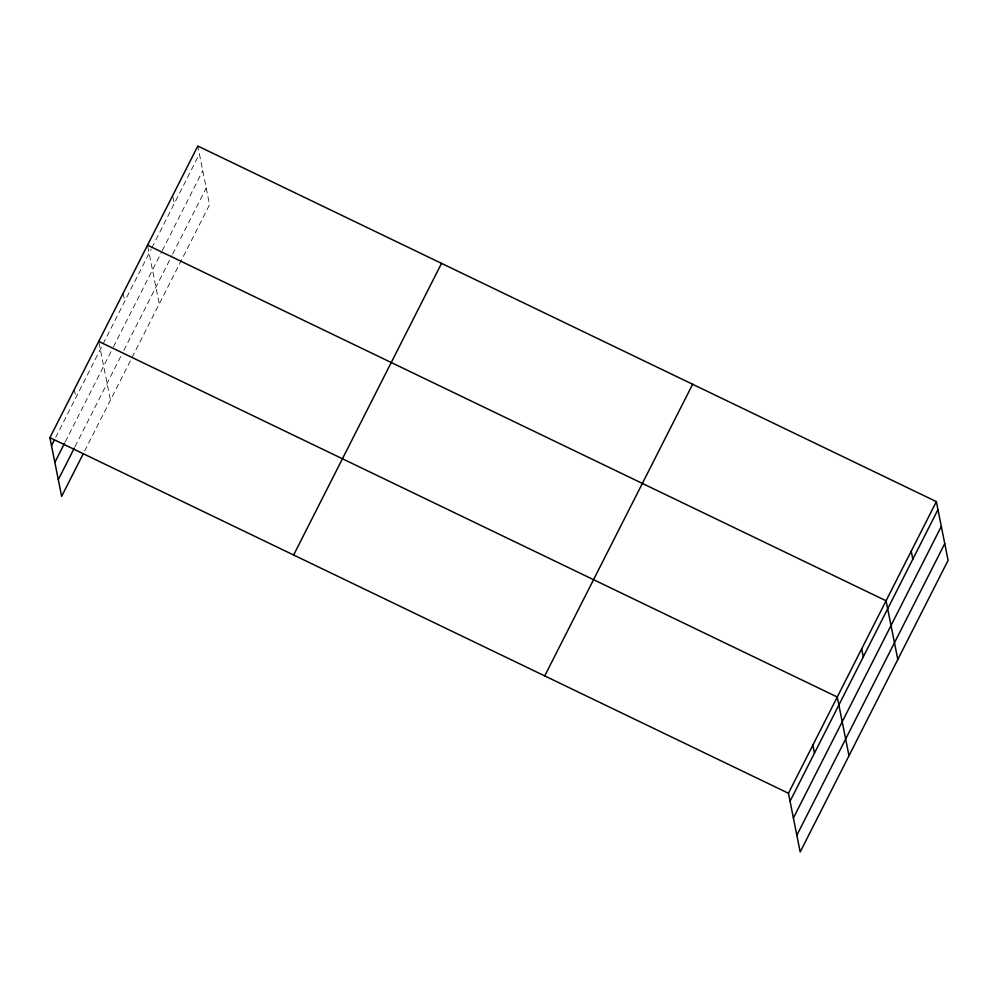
<?xml version="1.0" encoding="UTF-8"?>
<svg xmlns="http://www.w3.org/2000/svg" width="998" height="998" viewBox="0 0 998 998"><rect width="100%" height="100%" fill="white"/><g stroke="black" fill="none" stroke-linecap="round" stroke-linejoin="round"><path stroke-width="0.75" stroke-dasharray="4.99 3.74" d="M55.688 437.411L102.407 345.296M103.106 343.923L151.222 249.051M151.921 247.666L199.413 154.016M65.307 441.777L112.724 348.29M113.423 346.905L161.551 252.007M162.25 250.635L202.756 170.758M75.025 446.642L121.045 355.899M123.839 350.41L171.98 255.488M172.679 254.103L206.199 187.998M84.643 451.009L209.555 204.74L197.816 146.02M172.941 196.93L174.263 203.604M147.791 246.506L159.256 303.903M123.116 293.3L124.713 301.296M98.977 342.751L110.441 400.136M74.301 389.544L75.91 397.541"/><path stroke-width="1.5" d="M83.246 453.766L61.639 496.38L49.9 437.66L197.816 146.02L936.361 501.62L948.1 560.34L800.184 851.98L788.445 793.26L936.361 501.62M51.497 445.657L54.291 440.168M54.84 462.398L64.608 443.149M58.296 479.651L74.326 448.027M293.624 555.013L441.54 263.36M544.733 675.908L692.649 384.267M790.054 801.257L937.97 509.616M793.398 817.998L941.314 526.358M796.841 835.251L944.757 543.598M147.529 245.171L886.074 600.771L897.813 659.503M98.715 341.416L837.26 697.016L848.999 755.736M49.9 437.66L788.445 793.26M911.224 551.195L912.821 559.204M861.673 648.9L863.27 656.896M812.859 745.144L814.455 753.141"/></g></svg>
